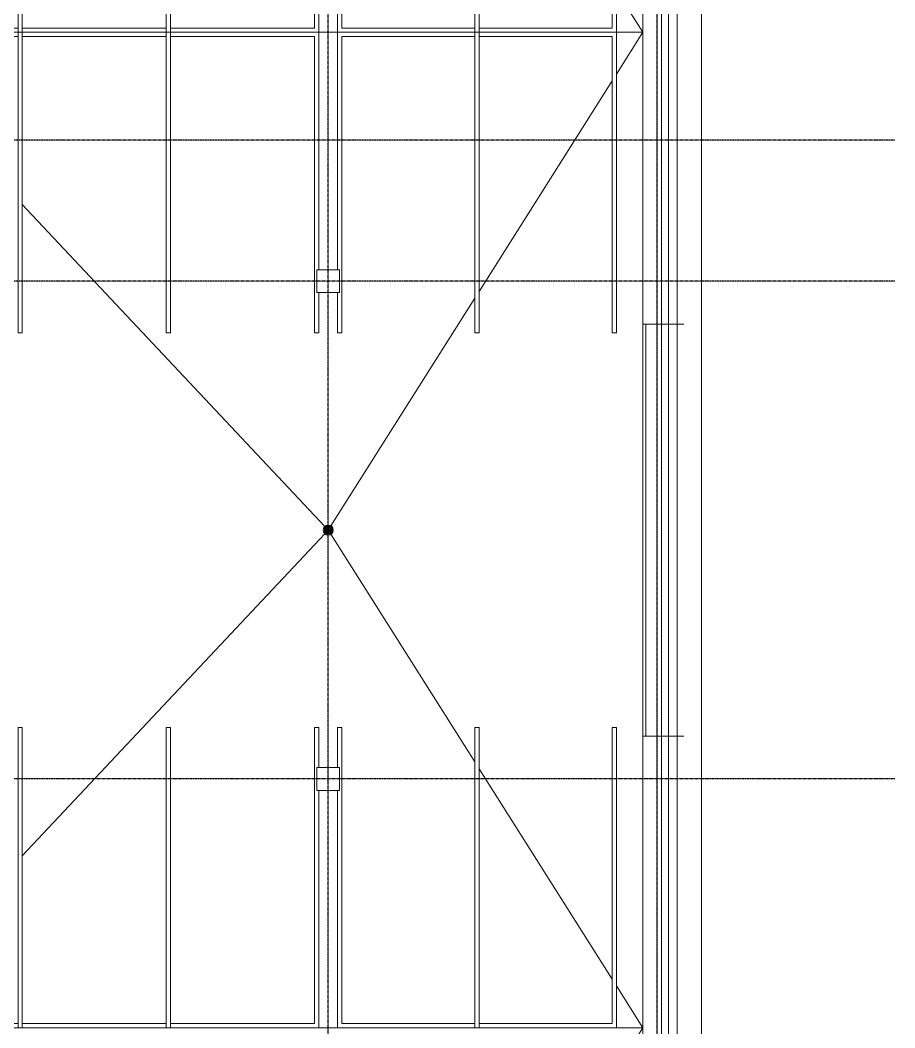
# Model space of a CAD drawing. Header units: inches. Extents: x -4093 to -1777, y 9773 to 12264.
# Drawn here: x -2389 to -1777, y 10665 to 11370 of the extents above; entities that cross this region are included whole.
import ezdxf

# ---------------------------------------------------------------- set-up
doc = ezdxf.new("R2010")
doc.units = ezdxf.units.IN
doc.header["$MEASUREMENT"] = 0
doc.linetypes.add('Grid Line 1_2_', pattern=[0.875, 0.5, -0.125, 0.125, -0.125])
for name, color, linetype, lineweight in [('0-1', 7, 'Continuous', 5), ('0-2', 7, 'Continuous', 9), ('A-FLOR', 192, 'Continuous', 18), ('A-FLOR-2', 192, 'Continuous', 9), ('A-GENM-1', 7, 'Continuous', 9), ('P-SANR-FIXT', 6, 'Continuous', 9), ('S-COLS-1', 7, 'Continuous', 9), ('S-FNDN-1', 7, 'Continuous', 9), ('S-FNDN-2', 32, 'Continuous', 9), ('S-GRID-1', 1, 'Grid Line 1_2_', 30)]:
    doc.layers.add(name, color=color, linetype=linetype, lineweight=lineweight)

# ---------------------------------------------------------------- blocks, each defined once
blk = doc.blocks.new('Parking_Stall_Multiple - STANDARD-V1-BACKGROUND - BASEMENT')
at = {"layer": 'A-GENM-1'}
for p, q in [((166, 314), (0, 314)), ((0, 314), (0, 207.34)), ((3, 210.34), (3, 311)), ((3, 311), (210, 311)), ((210, 314), (182, 314)), ((210, 311), (210, 314)), ((210, 210.34), (0, 210.34)), ((0, 210.34), (0, 103.67)), ((0, 207.34), (210, 207.34)), ((210, 210.34), (3, 210.34)), ((3, 106.67), (3, 207.34)), ((3, 207.34), (210, 207.34)), ((210, 207.34), (210, 210.34)), ((210, 207.34), (210, 210.34)), ((210, 106.67), (0, 106.67)), ((0, 106.67), (0, 0)), ((210, 106.67), (3, 106.67)), ((210, 103.67), (210, 106.67)), ((210, 103.67), (210, 106.67)), ((0, 103.67), (210, 103.67)), ((3, 3), (3, 103.67)), ((3, 103.67), (210, 103.67)), ((210, 3), (3, 3)), ((210, 0), (210, 3)), ((0, 0), (166, 0)), ((182, 0), (210, 0))]:
    blk.add_line(p, q, dxfattribs=at)
blk = doc.blocks.new('Parking_Stall_Multiple - STANDARD-V2-BACKGROUND - BASEMENT')
at = {"layer": 'A-GENM-1'}
for p, q in [((166, 0), (0, 0)), ((0, 0), (0, -106.67)), ((210, 0), (182, 0)), ((210, -3), (210, 0)), ((3, -103.67), (3, -3)), ((3, -3), (210, -3)), ((210, -103.67), (0, -103.67)), ((0, -103.67), (0, -210.34)), ((210, -103.67), (3, -103.67)), ((210, -106.67), (210, -103.67)), ((210, -106.67), (210, -103.67)), ((0, -106.67), (210, -106.67)), ((3, -207.34), (3, -106.67)), ((3, -106.67), (210, -106.67)), ((210, -207.34), (0, -207.34)), ((0, -207.34), (0, -314)), ((0, -210.34), (210, -210.34)), ((210, -207.34), (3, -207.34)), ((3, -311), (3, -210.34)), ((3, -210.34), (210, -210.34)), ((210, -210.34), (210, -207.34)), ((210, -210.34), (210, -207.34)), ((0, -314), (166, -314)), ((210, -311), (3, -311)), ((182, -314), (210, -314)), ((210, -314), (210, -311))]:
    blk.add_line(p, q, dxfattribs=at)
blk = doc.blocks.new('Parking_Stall_Multiple - COMPACT-V3-BACKGROUND - BASEMENT')
at = {"layer": 'A-GENM-1'}
for p, q in [((210, 0), (0, 0)), ((0, 0), (0, -99)), ((210, -3), (210, 0)), ((3, -96), (3, -3)), ((3, -3), (210, -3)), ((210, -96), (0, -96)), ((0, -96), (0, -195)), ((210, -96), (3, -96)), ((210, -99), (210, -96)), ((210, -99), (210, -96)), ((0, -99), (210, -99)), ((3, -192), (3, -99)), ((3, -99), (210, -99)), ((0, -195), (166, -195)), ((210, -192), (3, -192)), ((182, -195), (210, -195)), ((210, -195), (210, -192))]:
    blk.add_line(p, q, dxfattribs=at)
blk = doc.blocks.new('Parking_Stall_Multiple - STANDARD-V4-BACKGROUND - BASEMENT')
at = {"layer": 'A-GENM-1'}
for p, q in [((166, 314), (0, 314)), ((0, 314), (0, 207.34)), ((3, 210.34), (3, 311)), ((3, 311), (210, 311)), ((210, 314), (182, 314)), ((210, 311), (210, 314)), ((210, 210.34), (0, 210.34)), ((0, 210.34), (0, 103.67)), ((0, 207.34), (210, 207.34)), ((210, 210.34), (3, 210.34)), ((3, 106.67), (3, 207.34)), ((3, 207.34), (210, 207.34)), ((210, 207.34), (210, 210.34)), ((210, 207.34), (210, 210.34)), ((210, 106.67), (0, 106.67)), ((0, 106.67), (0, 0)), ((210, 106.67), (3, 106.67)), ((210, 103.67), (210, 106.67)), ((210, 103.67), (210, 106.67)), ((0, 103.67), (210, 103.67)), ((3, 3), (3, 103.67)), ((3, 103.67), (210, 103.67)), ((210, 3), (3, 3)), ((210, 0), (210, 3)), ((0, 0), (166, 0)), ((182, 0), (210, 0))]:
    blk.add_line(p, q, dxfattribs=at)
blk = doc.blocks.new('Parking_Stall_Multiple - COMPACT-2287195-BACKGROUND - BASEMENT')
at = {"layer": 'A-GENM-1'}
for p, q in [((166, 195), (0, 195)), ((0, 195), (0, 96)), ((3, 99), (3, 192)), ((3, 192), (210, 192)), ((210, 195), (182, 195)), ((210, 192), (210, 195)), ((210, 99), (0, 99)), ((0, 99), (0, 0)), ((210, 99), (3, 99)), ((210, 96), (210, 99)), ((210, 96), (210, 99)), ((0, 96), (210, 96)), ((3, 3), (3, 96)), ((3, 96), (210, 96)), ((210, 3), (3, 3)), ((210, 0), (210, 3)), ((0, 0), (210, 0))]:
    blk.add_line(p, q, dxfattribs=at)
blk = doc.blocks.new('CTR - 1st Phase - Common Walls_rvt-1-BACKGROUND - BASEMENT')
at = {"layer": '0-2'}
for name, p, rotation in [('Parking_Stall_Multiple - STANDARD-V4-BACKGROUND - BASEMENT', (-2179.82, 11361.19), 89.99999999999953), ('Parking_Stall_Multiple - COMPACT-2287195-BACKGROUND - BASEMENT', (-1971.82, 11361.19), 89.99999999999821), ('Parking_Stall_Multiple - STANDARD-V2-BACKGROUND - BASEMENT', (-2179.82, 11361.19), 270.0000000000005), ('Parking_Stall_Multiple - COMPACT-V3-BACKGROUND - BASEMENT', (-1971.82, 11361.19), 270.0000000000005), ('Parking_Stall_Multiple - STANDARD-V1-BACKGROUND - BASEMENT', (-2179.82, 10665.19), 89.99999999999953), ('Parking_Stall_Multiple - COMPACT-2287195-BACKGROUND - BASEMENT', (-1971.82, 10665.19), 89.99999999999953)]:
    blk.add_blockref(name, p, dxfattribs=dict(at, rotation=rotation))
blk = doc.blocks.new('CTR - 1st Phase - Structure_rvt-1-BACKGROUND - BASEMENT')
at = {"layer": 'S-COLS-1'}
for p, q in [((-2165.32, 11195.19), (-2181.32, 11195.19)), ((-2181.32, 11195.19), (-2181.32, 11195.11)), ((-2181.32, 11195.11), (-2181.32, 11179.27)), ((-2165.32, 11195.11), (-2165.32, 11195.19)), ((-2165.32, 11179.27), (-2165.32, 11195.11)), ((-2181.32, 11179.27), (-2181.32, 11179.19)), ((-2181.32, 11179.19), (-2165.32, 11179.19)), ((-2165.32, 11179.19), (-2165.32, 11179.27)), ((-2181.32, 10847.19), (-2181.32, 10847.11)), ((-2165.32, 10847.19), (-2181.32, 10847.19)), ((-2181.32, 10847.11), (-2181.32, 10831.27)), ((-2165.32, 10847.11), (-2165.32, 10847.19)), ((-2165.32, 10831.27), (-2165.32, 10847.11)), ((-2181.32, 10831.27), (-2181.32, 10831.19)), ((-2181.32, 10831.19), (-2165.32, 10831.19)), ((-2165.32, 10831.19), (-2165.32, 10831.27))]:
    blk.add_line(p, q, dxfattribs=at)
at = {"layer": 'S-FNDN-1'}
for p, q in [((-1912.32, 9881.19), (-1912.32, 12101.19)), ((-1953.32, 11559.19), (-1953.32, 11157.19)), ((-1943.32, 11157.19), (-1943.32, 11559.19)), ((-1953.32, 11157.19), (-1943.32, 11157.19)), ((-1943.32, 11157.19), (-1951.32, 11157.19)), ((-1951.32, 11157.19), (-1951.32, 10869.19)), ((-1943.32, 10869.19), (-1943.32, 11157.19)), ((-1943.32, 10869.19), (-1953.32, 10869.19)), ((-1953.32, 10869.19), (-1953.32, 10461.19)), ((-1951.32, 10869.19), (-1943.32, 10869.19)), ((-1943.32, 10461.19), (-1943.32, 10869.19))]:
    blk.add_line(p, q, dxfattribs=at)
at = {"layer": 'S-GRID-1'}
for p, q in [((-2173.32, 9772.61), (-2173.32, 12247.5)), ((-1943.32, 9772.61), (-1943.32, 12247.5)), ((-1777.25, 11285.79), (-4076.95, 11285.79)), ((-1777.25, 11187.19), (-4076.95, 11187.19)), ((-1777.25, 10839.19), (-4076.95, 10839.19))]:
    blk.add_line(p, q, dxfattribs=at)
blk = doc.blocks.new('Basic Wall _ 3_ XPS - ___-2578965-BACKGROUND - BASEMENT')
at = {"layer": 'S-FNDN-2'}
for p, q in [((-1940.32, 11565.19), (-1935.38, 11565.19)), ((-1935.38, 11565.19), (-1929.41, 11565.19)), ((-1935.38, 11565.19), (-1935.38, 11157.19)), ((-1929.41, 11565.19), (-1924.82, 11565.19)), ((-1929.41, 11565.19), (-1929.41, 11157.19)), ((-1935.38, 11157.19), (-1940.32, 11157.19)), ((-1929.41, 11157.19), (-1935.38, 11157.19)), ((-1924.82, 11157.19), (-1929.41, 11157.19))]:
    blk.add_line(p, q, dxfattribs=at)
blk = doc.blocks.new('Basic Wall _ 3_ XPS - ___-2578966-BACKGROUND - BASEMENT')
at = {"layer": 'S-FNDN-2'}
for p, q in [((-1940.32, 10869.19), (-1935.38, 10869.19)), ((-1935.38, 10869.19), (-1929.41, 10869.19)), ((-1935.38, 10869.19), (-1935.38, 10461.19)), ((-1929.41, 10869.19), (-1924.82, 10869.19)), ((-1929.41, 10869.19), (-1929.41, 10461.19)), ((-1935.38, 10461.19), (-1940.32, 10461.19)), ((-1929.41, 10461.19), (-1935.38, 10461.19)), ((-1924.82, 10461.19), (-1929.41, 10461.19))]:
    blk.add_line(p, q, dxfattribs=at)
blk = doc.blocks.new('Basic Wall _ 3_ XPS - ___-3207852-BACKGROUND - BASEMENT')
at = {"layer": 'S-FNDN-2'}
for p, q in [((-1940.32, 11157.19), (-1935.38, 11157.19)), ((-1935.38, 11157.19), (-1929.41, 11157.19)), ((-1935.38, 11157.19), (-1935.38, 10869.19)), ((-1929.41, 11157.19), (-1924.82, 11157.19)), ((-1929.41, 11157.19), (-1929.41, 10869.19)), ((-1935.38, 10869.19), (-1940.32, 10869.19)), ((-1929.41, 10869.19), (-1935.38, 10869.19)), ((-1924.82, 10869.19), (-1929.41, 10869.19))]:
    blk.add_line(p, q, dxfattribs=at)
blk = doc.blocks.new('Drain-Floor-WATTS-Square-Stainless_Steel_Strainer-Type_FD-1200-M - 2_ Outlet with 5_ Strainer-2528673-BACKGROUND - BASEMENT')
at = {"layer": 'P-SANR-FIXT'}
for p, q in [((-2.707, -2.707), (-2.707, 2.707)), ((-2.707, 2.707), (2.707, 2.707)), ((-2.03025, -2.03025), (-2.03025, 2.03025)), ((-2.03025, 2.03025), (2.03025, 2.03025)), ((-1.3535, -1.3535), (-1.3535, 1.3535)), ((-1.3535, 1.3535), (1.3535, 1.3535)), ((-0.67675, -0.67675), (-0.67675, 0.67675)), ((-0.67675, 0.67675), (0.67675, 0.67675)), ((0, 2.707), (0, -2.707)), ((0.67675, 0.67675), (0.67675, -0.67675)), ((1.3535, 1.3535), (1.3535, -1.3535)), ((2.03025, 2.03025), (2.03025, -2.03025)), ((2.707, 2.707), (2.707, -2.707)), ((-2.707, 0), (2.707, 0)), ((2.707, -2.707), (-2.707, -2.707)), ((2.03025, -2.03025), (-2.03025, -2.03025)), ((1.3535, -1.3535), (-1.3535, -1.3535)), ((0.67675, -0.67675), (-0.67675, -0.67675))]:
    blk.add_line(p, q, dxfattribs=at)
for start, end in [(360, 180), (180, 360)]:
    blk.add_arc((0, 0), 3.5, start, end, dxfattribs=at)

msp = doc.modelspace()

# ---------------------------------------------------------------- linework, layer by layer
at = {"layer": 'A-FLOR'}
for p, q in [((-1971.82, 11390.45), (-1953.32, 11361.19)), ((-2166.82, 11361.19), (-2179.82, 11361.19)), ((-1971.82, 11331.93), (-1953.32, 11361.19)), ((-1953.32, 11361.19), (-1971.82, 11361.19)), ((-2067.82, 11180.07), (-1974.82, 11327.18)), ((-2175.71, 11015.73), (-2387.16, 11240.75)), ((-2171.46, 11016.13), (-2070.82, 11175.33)), ((-2175.71, 11010.65), (-2387.16, 10785.54)), ((-2070.82, 10851.06), (-2171.46, 11010.24)), ((-1974.82, 10699.21), (-2067.82, 10846.32)), ((-1953.32, 10665.21), (-1971.82, 10694.47)), ((-2179.82, 10665.21), (-2166.82, 10665.21)), ((-1971.82, 10665.21), (-1953.32, 10665.21)), ((-1953.32, 10665.21), (-1971.82, 10635.95))]:
    msp.add_line(p, q, dxfattribs=at)
at = {"layer": 'A-FLOR-2'}
msp.add_line((-1953.32, 11157.19), (-1953.32, 10869.19), dxfattribs=at)
at = {"layer": 'S-FNDN-2'}
for p, q in [((-1940.32, 9888.19), (-1940.32, 12090.19)), ((-1943.32, 12087.19), (-1943.32, 9891.19)), ((-1943.32, 11157.19), (-1940.32, 11157.19)), ((-1940.32, 10869.19), (-1943.32, 10869.19))]:
    msp.add_line(p, q, dxfattribs=at)

# ---------------------------------------------------------------- block references
at = {"layer": '0-1'}
for name in ['CTR - 1st Phase - Structure_rvt-1-BACKGROUND - BASEMENT', 'CTR - 1st Phase - Common Walls_rvt-1-BACKGROUND - BASEMENT']:
    msp.add_blockref(name, (0, 0), dxfattribs=at)
at = {"layer": 'P-SANR-FIXT'}
msp.add_blockref('Drain-Floor-WATTS-Square-Stainless_Steel_Strainer-Type_FD-1200-M - 2_ Outlet with 5_ Strainer-2528673-BACKGROUND - BASEMENT', (-2173.32, 11013.19), dxfattribs=at)
at = {"layer": 'S-FNDN-2'}
for name in ['Basic Wall _ 3_ XPS - ___-2578965-BACKGROUND - BASEMENT', 'Basic Wall _ 3_ XPS - ___-3207852-BACKGROUND - BASEMENT', 'Basic Wall _ 3_ XPS - ___-2578966-BACKGROUND - BASEMENT']:
    msp.add_blockref(name, (0, 0), dxfattribs=at)

doc.saveas('drawing.dxf')
